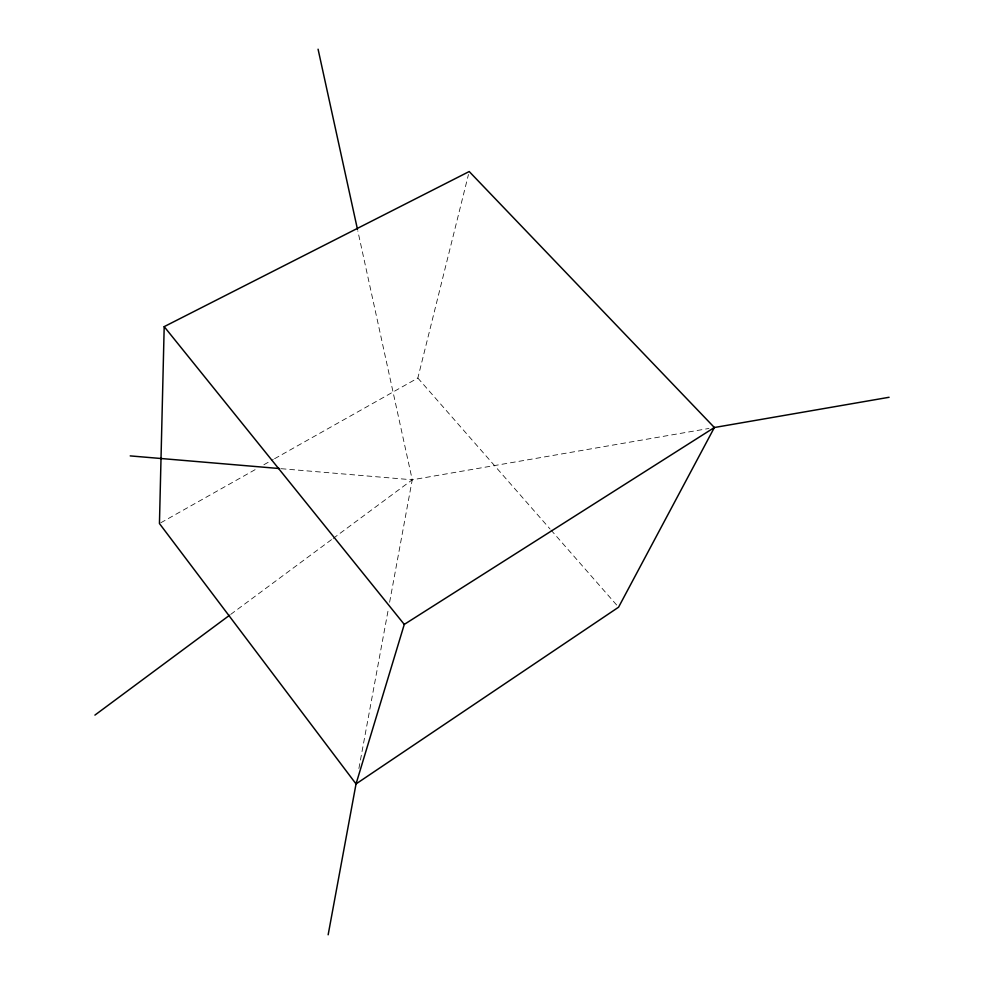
<?xml version="1.0" encoding="UTF-8"?>
<svg xmlns="http://www.w3.org/2000/svg" width="984" height="984" viewBox="0 0 984 984"><rect width="100%" height="100%" fill="white"/><g stroke="black" fill="none" stroke-linecap="round" stroke-linejoin="round"><path stroke-width="0.74" stroke-dasharray="4.92 3.69" d="M358.889 768.516L388.496 608.284M389.615 602.245L412.247 479.798L357.782 230.736M274.585 458.716L417.843 378.053L468.47 174.5M230.723 614.385L331.977 539.306M333.219 538.396L412.247 479.798L708.947 428.458M160.786 522.787L257.181 468.507M263.872 464.743L273.245 459.466M281.141 468.692L412.247 479.798M417.843 378.053L549.97 528.9M550.978 530.044L617.558 606.046"/><path stroke-width="1.48" d="M164.193 326.639L159.445 523.537L356.036 783.928L618.567 607.202L714.372 427.511L469.208 171.536L164.193 326.639L404.276 624.409L356.036 783.928M328.152 934.8L356.368 782.12M94.907 715.11L229.493 615.308M404.276 624.409L714.372 427.511M713.498 427.671L889.093 397.278M130.208 455.899L279.616 468.556M318.078 49.2L357.45 229.235"/></g></svg>
